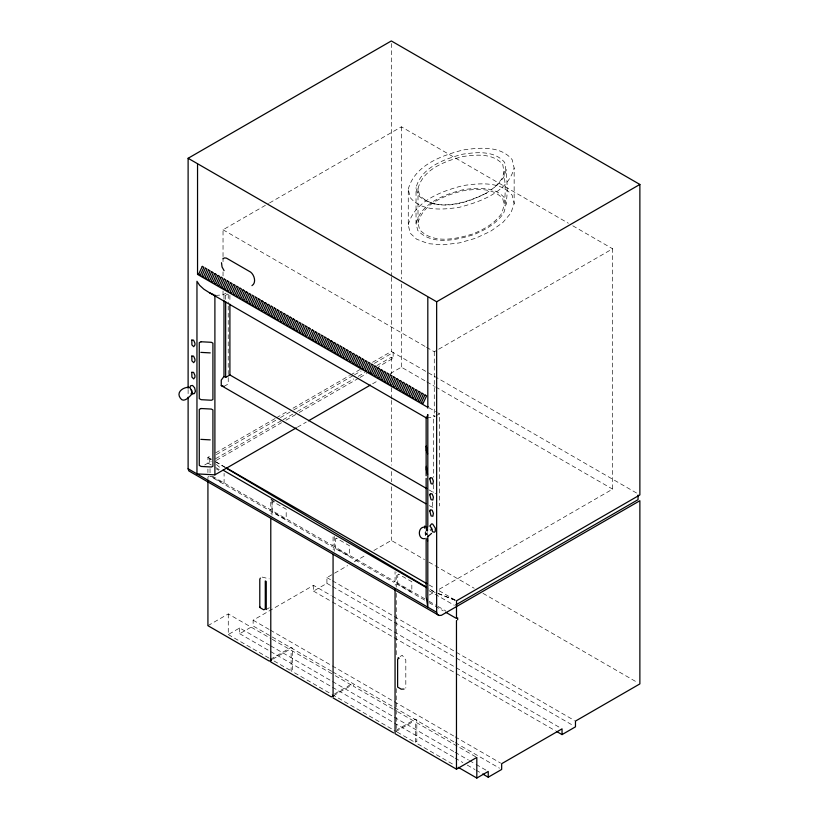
<?xml version="1.0" encoding="UTF-8"?>
<svg xmlns="http://www.w3.org/2000/svg" width="819" height="819" viewBox="0 0 819 819"><rect width="100%" height="100%" fill="white"/><g stroke="black" fill="none" stroke-linecap="round" stroke-linejoin="round"><path stroke-width="0.61" stroke-dasharray="4.09 3.07" d="M425.563 535.227L426.464 533.251M418.007 188.565C423.157 169.031 445.188 161.046 462.837 156.531C476.218 154.576 493.13 153.02 502.784 164.537C505.282 180.272 506.961 197.993 501.781 213.298C494.871 223.331 484.019 229.361 472.993 233.865C456.173 239.046 433.169 244.277 419.615 229.668L418.007 222.85L418.007 188.565L419.615 195.383C437.182 212.909 467.219 203.153 486.322 193.141C466.41 202.917 435.718 212.93 417.7 194.789L416.032 187.664C421.468 167.24 444.502 158.896 462.96 154.146C476.945 152.099 494.625 150.44 504.709 162.49C507.278 177.999 508.988 198.321 503.613 213.227C496.375 223.71 485.022 230.026 473.484 234.746C455.907 240.162 431.859 245.669 417.7 230.395L416.032 223.27L416.032 187.664M418.007 222.85C423.157 203.317 445.188 195.342 462.837 190.817C476.218 188.861 493.13 187.305 502.784 198.822L504.402 205.641M504.402 171.355L501.781 179.013L495.188 186.763M408.261 189.22C414.629 165.274 441.625 155.487 463.267 149.938C479.494 147.625 500.563 145.444 512.192 159.705L514.148 168.059L514.148 203.665L510.913 213.053L502.825 222.553L490.653 231.245L475.593 238.278L459.131 242.946L442.874 244.809L428.409 243.683L416.646 239.199L410.206 233.18L408.261 224.826L408.261 189.22L410.206 197.574C421.846 211.824 442.915 209.644 459.131 207.34C480.784 201.781 507.78 191.994 514.148 168.059M408.261 224.826C414.629 200.89 441.625 191.103 463.267 185.544C479.494 183.241 500.563 181.05 512.192 195.311L514.148 203.665M416.032 223.27C421.468 202.846 444.502 194.502 462.96 189.762C476.945 187.715 494.625 186.046 504.709 198.096L506.367 205.221M506.367 169.615L503.613 177.621L496.703 185.729L485.268 193.857M223.034 256.582L223.034 229.791L268.448 203.573M269.553 202.938L401.382 126.822L568.376 223.239M215.551 295.434L223.034 294.85L226.105 293.079M223.986 299.355L223.986 294.308L225.665 295.27L227.784 294.052M223.986 386.425L228.225 383.978L228.225 302.088M211.302 464.997L207.924 463.114L207.985 457.299L211.302 455.384M215.714 452.835L275.358 418.407M276.464 417.762L288.616 410.749M293.028 408.2L349.365 375.675M350.46 375.041L360.401 369.308M372.553 362.285L391.328 351.453L638.052 493.888M216.38 454.565L279.351 418.202M280.456 417.567L292.608 410.544M293.714 409.909L353.378 375.46M354.484 374.826L361.118 370.997M374.375 363.349L393.151 352.498L393.151 358.282L378.787 366.574M204.74 464.957L211.241 461.199M215.663 458.65L281.951 420.382M283.057 419.737L296.314 412.09M297.42 411.445L353.767 378.921M358.19 376.361L364.813 372.543M376.965 365.52L391.328 357.227L393.151 358.282M216.38 460.339L281.562 422.706M285.985 420.157L298.136 413.134M299.242 412.5L358.906 378.061M360.012 377.416L366.636 373.587M209.121 476.361L207.924 477.047L207.924 479.586M297.42 427.201L306.265 422.092M372.625 383.783L378.153 380.589M390.315 373.566L401.382 367.188L425.706 381.234M426.525 347.276L434.275 351.75L437.592 349.836M438.697 349.191L612.612 248.781L612.612 489.138L437.878 590.028L456.531 600.798L434.275 592.106L428.736 588.912M426.791 417.383L430.354 417.516L435.217 416.257L433.538 415.294L433.538 477.211M436.281 415.653L439.465 413.81L439.465 505.937M270.782 513.339L271.969 512.653L271.969 515.192M207.924 625.675L228.266 613.933L271.038 638.625M266.247 609.51L269.328 607.729M228.266 613.933L228.266 634.551L239.701 627.958L269.523 645.177M331.562 671.242L253.132 625.962L253.132 620.198L313.493 585.35L331.163 595.556M313.493 585.35L313.493 591.103L326.924 583.353L326.924 577.6L333.476 573.812M334.572 573.187L347.666 565.622M354.217 561.844L366.226 554.903M373.863 550.491L391.328 540.417L424.467 559.541M239.701 627.958L239.701 633.711L253.132 625.962M395.055 585.083L396.242 584.397L396.242 588.206M270.536 659.275L291.114 647.399L292.547 648.228L292.547 670.014L291.114 669.184L289.691 670.014L269.942 658.619M272.553 659.285L289.691 649.395L272.133 639.26M429.187 595.044L434.541 591.953L429.064 588.697M334.654 693.836L351.668 684.008L353.409 685.012L353.409 686.179L393.038 709.07M400.194 656.469L402.252 655.282L405.814 660.053L405.814 688.052M333.476 695.689L351.668 685.186L332.954 674.375M395.894 730.394L415.387 719.143L416.82 719.973L416.82 741.768L415.387 740.939L413.953 741.758L394.041 730.261M395.761 731.654L413.953 721.14L394.144 709.704M333.067 549.293L334.254 548.607L334.254 551.167M433.22 203.757L434.49 203.972M262.111 577.078L269.175 578.838M429.176 505.651L435.217 508.384M438.011 593.345L456.531 600.798M572.798 225.798L612.612 248.781M223.034 229.791L425.419 346.642M426.812 381.869L434.561 386.343M435.667 386.977L612.612 489.138M428.931 407.739L435.565 411.568M437.776 412.848L439.465 413.81M428.931 489.875L435.565 493.703M428.89 562.1L474.181 588.247M483.015 593.345L637.663 682.626M210.811 459.715L207.985 457.299L211.282 459.203M215.663 461.732L226.638 468.069M429.033 584.92L434.561 588.114M215.714 467.547L220.137 470.096M270.956 499.436L275.368 501.986M428.91 590.632L454.32 605.302M216.451 468.959L218.642 470.219M212.408 476.187L270.536 509.746L269.349 510.432L210.125 476.238M424.754 598.791L396.242 582.319L396.242 572.246M429.146 601.32L436.824 605.753M437.919 606.388L445.597 610.82M211.128 476.341L223.137 483.271L224.099 482.719L224.099 473.372M424.662 600.112L395.055 583.015L395.055 571.672M429.054 602.641L443.304 610.872M326.924 577.6L331.347 580.149M332.453 580.784L393.202 615.857M394.308 616.502L574.365 720.454M326.924 583.353L331.347 585.902M332.453 586.537L393.202 621.621M394.308 622.256L573.259 725.573M332.268 596.191L393.028 631.275M394.134 631.91L559.827 727.569M313.493 591.103L331.163 601.31M332.268 601.945L393.028 637.028M394.134 637.663L555.405 730.773M253.132 620.198L269.175 629.463M270.29 630.108L331.173 665.263M332.289 665.898L393.171 701.054M394.287 701.699L454.064 736.209M455.169 736.854L500.563 763.052M332.668 671.877L393.417 706.951M394.523 707.585L454.176 742.024M455.282 742.669L499.467 768.171M331.859 673.74L291.124 650.225L291.124 670.843L330.958 693.847M475.716 756.797L415.397 721.969L415.397 742.587L454.873 765.386M270.628 645.812L331.378 680.886M332.483 681.531L393.243 716.605M394.348 717.239L453.992 751.678M455.098 752.323L468.355 759.971M469.461 760.605L474.979 763.799M476.085 764.434L486.025 770.177M239.701 633.711L269.523 650.931M270.628 651.566L331.378 686.65M332.483 687.284L393.243 722.358M394.348 723.003L453.992 757.442M455.098 758.077L462.837 762.54M467.25 765.089L474.979 769.553M476.085 770.188L481.613 773.382M228.266 634.551L268.847 657.985M332.064 694.481L392.936 729.627M207.985 457.299L211.23 459.234M215.561 461.803L226.372 468.222M426.023 526.771C426.351 530.333 428.439 532.606 427.59 526.637M426.975 529.965L427.59 530.456M216.451 464.527L221.15 468.55M430.036 529.269L430.722 530.681M426.842 526.771L427.416 530.313M434.275 351.75L434.275 416.81M433.538 484.797L433.538 492.373M432.493 502.067L432.493 507.565M427.815 526.801L427.815 534.459M427.119 534.899L427.119 530.128L425.573 530.538L425.563 537.694M426.371 526.75L426.812 534.213L425.266 534.623L424.836 529.555M426.136 526.74L426.136 534.377M401.382 126.822L401.382 278.972M401.382 284.08L401.382 367.188M396.242 593.294L396.242 656.848M396.242 688.636L396.242 731.858M391.328 43.509L391.328 276.064M391.328 277.334L391.328 351.453M391.328 357.227L391.328 373.74M391.328 387.715L391.328 399.14M391.328 400.409L391.328 465.182M391.328 471.529L391.328 481.695M391.328 486.773L391.328 540.417M334.254 536.455L334.254 546.539L394.809 581.49L393.611 582.186L333.067 547.225L333.067 535.882M271.969 499.232L271.969 510.575L332.524 545.536L331.337 546.222L270.782 511.261L270.782 499.928M229.904 295.352L229.904 301.668M228.225 294.42L228.225 300.808M225.665 295.27L225.665 300.327M223.034 257.862L223.034 261.681M223.034 271.888L223.034 276.996M223.034 291.021L223.034 294.85M210.033 468.693L210.033 473.372M209.746 458.384L209.746 464.168M207.924 469.041L207.924 472.604M188.114 389.557L188.114 394.666M273.085 501.658L272.123 502.211L272.123 511.558L285.227 519.123L286.189 518.57L286.189 509.223L273.085 501.658M336.384 538.196L335.421 538.748L335.421 548.095L348.525 555.661L349.488 555.108L349.488 545.761L336.384 538.196M398.73 574.191L397.768 574.754L397.768 584.09L410.872 591.656L411.834 591.103L411.834 581.756L398.73 574.191"/><path stroke-width="1.23" d="M221.509 262.704L222.051 266.984L224.068 270.598M266.247 609.51L266.247 581.51L265.284 580.947L265.284 608.947L263.779 609.817L260.176 607.739L259.848 606.705M190.11 386.916L190.612 385.739L192.557 385.432L194.615 387.796L195.413 391.277L194.42 393.57L193.427 393.734M430.231 525.542L431.603 523.853L432.678 524.068L435.35 528.183L435.247 531.336L434.541 532.207L432.432 531.787M223.986 300.624L223.986 376.443L221.253 380.118L221.253 385.606L425.86 503.736M191.022 393.867L191.503 393.284M260.34 578.101L259.787 579.289L259.787 607.288M428.224 536.373L431.521 533.404M188.114 388.278L188.114 158.282L391.328 40.95L639.874 184.449L639.874 494.942L456.531 600.798L456.47 618.468L445.505 612.141M222.942 258.814L224.58 257.883L226.474 258.149L250.634 272.103C254.351 274.949 256.654 282.78 251.965 285.647M427.221 296.324L197.543 163.718L197.543 274.396L198.321 273.945M223.986 376.443L225.665 377.416L229.904 374.969L426.719 488.595M427.815 408.19L427.815 296.662L436.65 301.771L639.874 184.449M427.815 526.801L427.815 414.557L426.638 418.12L209.49 292.752L203.859 289.189L199.641 285.329L196.959 281.275L196.959 473.884L214.895 474.846L296.314 427.846M308.476 420.823L370.413 385.063M427.999 406.552L427.221 407.002L197.543 274.396M271.488 659.899L269.349 661.138L207.924 625.675L207.924 480.855M455.753 604.924L638.052 499.672L638.052 495.045M333.476 695.689L331.337 696.928L270.782 661.967L270.782 518.417M395.055 588.892L395.055 733.711L456.47 769.174L476.812 757.432L476.812 778.05L488.237 771.447L488.237 777.211L482.719 774.016M488.237 777.211L501.668 769.45L501.668 763.697L562.039 728.849L562.039 734.602L556.51 731.418M562.039 734.602L575.47 726.842L575.47 721.089L639.874 683.906L639.874 500.726L441.369 615.325L439.015 615.458L188.8 470.884L188.114 468.775L188.114 397.225M424.938 527.067C417.127 526.617 417.905 539.997 424.805 538.636M188.759 387.274C183.067 387.213 175.911 392.178 180.364 398.167C183.712 403.583 189.639 396.529 192.035 393.99L192.127 391.154L189.732 387.469M404.054 689.066L401.218 689.168L397.614 687.08L397.614 659.08L399.119 658.22L398.147 657.657M192.004 393.181L192.711 393.069M210.268 352.897L200.85 352.385M210.268 439.875L200.85 439.363M221.253 385.606L223.986 386.425M215.551 295.434L214.895 295.219L214.895 474.846M209.49 292.752L213.82 294.727M191.677 393.355L192.741 393.898M188.114 158.282L196.959 163.38M368.366 372.123L370.577 373.403M226.638 468.069L426.822 583.64M223.034 470.147L426.525 587.643M188.114 468.775L436.65 612.274L437.346 614.373L439.015 615.458M458.169 767.29L476.812 778.05M333.067 697.921L393.611 732.882M226.372 468.222L425.778 586.742M426.32 466.369L427.59 474.416M429.852 526.095L431.695 528.224L432.401 531.347M426.638 418.12L426.136 417.178L426.136 475.778M431.275 528.593L431.695 529.77M191.155 389.957L191.574 391.144M427.59 454.002L426.32 445.956L426.32 450.798M427.416 539.148L427.59 541.175M457.657 617.782L457.657 619.85M456.47 620.546L456.47 769.174M436.65 301.771L436.65 612.274M427.815 535.739L427.815 607.166L426.136 596.805L426.136 538.206M426.32 467.618L426.32 470.126M426.136 478.327L426.136 526.74M424.836 525.972L424.836 528.357M333.067 554.381L333.067 696.764M229.904 304.197L229.904 374.969M225.665 301.597L225.665 377.416M429.832 478.818L431.06 483.732L432.862 484.019L433.405 481.111L432.145 477.927L430.344 477.641L429.832 478.818M429.832 494.799L431.06 499.703L432.862 499.999L433.405 497.092L432.145 493.908L430.344 493.611L429.832 494.799M429.832 511.046L431.06 515.95L432.862 516.236L433.405 513.339L432.145 510.145L430.344 509.858L429.832 511.046M191.81 340.09L191.902 344.901L193.704 346.693L194.963 344.963L194.932 343.202L193.581 340.131L191.81 340.09M191.81 356.07L191.902 360.872L193.704 362.674L194.963 360.933L194.932 359.183L193.581 356.101L191.81 356.07M191.81 372.317L191.902 377.119L193.704 378.921L194.963 377.18L194.932 375.419L193.581 372.348L191.81 372.317M202.273 266.38L198.741 273.996L200.368 274.938L203.9 267.322L202.273 266.38M205.405 268.192L201.873 275.808L203.501 276.75L207.033 269.123L205.405 268.192M208.538 269.994L205.006 277.621L206.634 278.552L210.166 270.935L208.538 269.994M211.671 271.806L208.139 279.422L209.766 280.364L213.298 272.747L211.671 271.806M214.803 273.618L211.271 281.234L212.899 282.176L216.431 274.549L214.803 273.618M217.936 275.419L214.404 283.046L216.032 283.978L219.564 276.361L217.936 275.419M221.069 277.231L217.537 284.848L219.164 285.79L222.696 278.173L221.069 277.231M224.201 279.044L220.669 286.66L222.297 287.592L225.829 279.975L224.201 279.044M227.334 280.845L223.802 288.472L225.43 289.404L228.962 281.787L227.334 280.845M230.467 282.657L226.935 290.274L228.562 291.216L232.094 283.599L230.467 282.657M233.599 284.469L230.067 292.086L231.695 293.018L235.227 285.401L233.599 284.469M236.732 286.271L233.2 293.898L234.828 294.83L238.36 287.213L236.732 286.271M239.865 288.083L236.333 295.7L237.96 296.642L241.492 289.025L239.865 288.083M242.997 289.895L239.465 297.512L241.093 298.444L244.625 290.827L242.997 289.895M246.13 291.697L242.598 299.324L244.226 300.256L247.758 292.639L246.13 291.697M249.263 293.509L245.731 301.126L247.358 302.068L250.89 294.451L249.263 293.509M252.395 295.321L248.863 302.938L250.491 303.869L254.023 296.253L252.395 295.321M255.528 297.123L251.996 304.75L253.624 305.682L257.156 298.065L255.528 297.123M258.661 298.935L255.129 306.552L256.757 307.494L260.288 299.877L258.661 298.935M261.793 300.747L258.261 308.364L259.889 309.295L263.421 301.679L261.793 300.747M264.926 302.549L261.394 310.176L263.022 311.107L266.554 303.491L264.926 302.549M268.059 304.361L264.527 311.978L266.144 312.919L269.686 305.303L268.059 304.361M271.191 306.173L267.659 313.79L269.277 314.721L272.819 307.105L271.191 306.173M274.324 307.975L270.792 315.602L272.41 316.533L275.952 308.917L274.324 307.975M277.457 309.787L273.925 317.403L275.542 318.345L279.084 310.718L277.457 309.787M280.589 311.599L277.057 319.215L278.675 320.147L282.217 312.53L280.589 311.599M283.722 313.401L280.19 321.028L281.808 321.959L285.35 314.342L283.722 313.401M286.855 315.213L283.323 322.829L284.94 323.771L288.483 316.144L286.855 315.213M289.987 317.025L286.455 324.641L288.073 325.573L291.615 317.956L289.987 317.025M293.12 318.826L289.588 326.453L291.206 327.385L294.748 319.768L293.12 318.826M296.253 320.638L292.721 328.255L294.338 329.197L297.881 321.57L296.253 320.638M299.385 322.451L295.854 330.067L297.471 330.999L301.013 323.382L299.385 322.451M302.518 324.252L298.986 331.879L300.604 332.811L304.146 325.194L302.518 324.252M305.651 326.064L302.119 333.681L303.736 334.623L307.279 326.996L305.651 326.064M308.783 327.876L305.252 335.493L306.869 336.425L310.411 328.808L308.783 327.876M312.193 329.842L308.65 337.459L310.278 338.39L313.81 330.774L312.193 329.842M315.325 331.644L311.783 339.261L313.411 340.202L316.943 332.586L315.325 331.644M318.458 333.456L314.916 341.073L316.543 342.014L320.075 334.387L318.458 333.456M321.591 335.268L318.048 342.885L319.676 343.816L323.208 336.199L321.591 335.268M324.713 337.07L321.181 344.686L322.809 345.628L326.341 338.012L324.713 337.07M327.846 338.882L324.314 346.498L325.942 347.44L329.473 339.813L327.846 338.882M330.978 340.694L327.446 348.31L329.074 349.242L332.606 341.625L330.978 340.694M334.111 342.496L330.579 350.112L332.207 351.054L335.739 343.437L334.111 342.496M337.244 344.308L333.712 351.924L335.34 352.866L338.871 345.239L337.244 344.308M340.376 346.12L336.844 353.736L338.472 354.668L342.004 347.051L340.376 346.12M343.509 347.921L339.977 355.538L341.605 356.48L345.137 348.863L343.509 347.921M346.642 349.733L343.11 357.35L344.738 358.292L348.27 350.665L346.642 349.733M349.774 351.535L346.242 359.162L347.87 360.094L351.402 352.477L349.774 351.535M352.907 353.347L349.375 360.964L351.003 361.906L354.535 354.289L352.907 353.347M356.04 355.159L352.508 362.776L354.136 363.718L357.668 356.091L356.04 355.159M359.172 356.961L355.641 364.588L357.268 365.52L360.8 357.903L359.172 356.961M362.305 358.773L358.773 366.39L360.401 367.332L363.933 359.715L362.305 358.773M365.438 360.585L361.906 368.202L363.534 369.144L367.066 361.517L365.438 360.585M368.57 362.387L365.039 370.014L366.666 370.946L370.198 363.329L368.57 362.387M371.703 364.199L368.171 371.816L369.799 372.758L373.331 365.141L371.703 364.199M374.836 366.011L371.304 373.628L372.932 374.559L376.464 366.943L374.836 366.011M377.968 367.813L374.437 375.44L376.064 376.371L379.596 368.755L377.968 367.813M381.101 369.625L377.569 377.242L379.197 378.183L382.729 370.567L381.101 369.625M384.234 371.437L380.702 379.054L382.33 379.985L385.862 372.369L384.234 371.437M387.367 373.239L383.835 380.866L385.462 381.797L388.994 374.181L387.367 373.239M390.499 375.051L386.967 382.668L388.585 383.609L392.127 375.993L390.499 375.051M393.632 376.863L390.1 384.48L391.717 385.411L395.26 377.794L393.632 376.863M396.765 378.665L393.233 386.292L394.85 387.223L398.392 379.606L396.765 378.665M399.897 380.477L396.365 388.093L397.983 389.035L401.525 381.419L399.897 380.477M403.03 382.289L399.498 389.905L401.115 390.837L404.658 383.22L403.03 382.289M406.163 384.091L402.631 391.717L404.248 392.649L407.79 385.032L406.163 384.091M409.295 385.903L405.763 393.519L407.381 394.461L410.923 386.844L409.295 385.903M412.428 387.715L408.896 395.331L410.514 396.263L414.056 388.646L412.428 387.715M415.561 389.516L412.029 397.143L413.646 398.075L417.188 390.458L415.561 389.516M418.693 391.328L415.161 398.945L416.779 399.887L420.321 392.27L418.693 391.328M421.826 393.14L418.294 400.757L419.912 401.689L423.454 394.072L421.826 393.14M424.959 394.942L421.427 402.569L423.044 403.501L426.586 395.884L424.959 394.942M201.157 341.758L199.273 342.598L199.273 398.638L201.157 399.682L211.384 400.235L212.92 399.549L212.92 343.161L211.384 342.311L201.157 341.758M201.157 408.517L199.273 409.357L199.273 465.407L201.157 466.451L211.384 466.994L212.92 466.308L212.92 409.93L211.384 409.07L201.157 408.517"/></g></svg>
